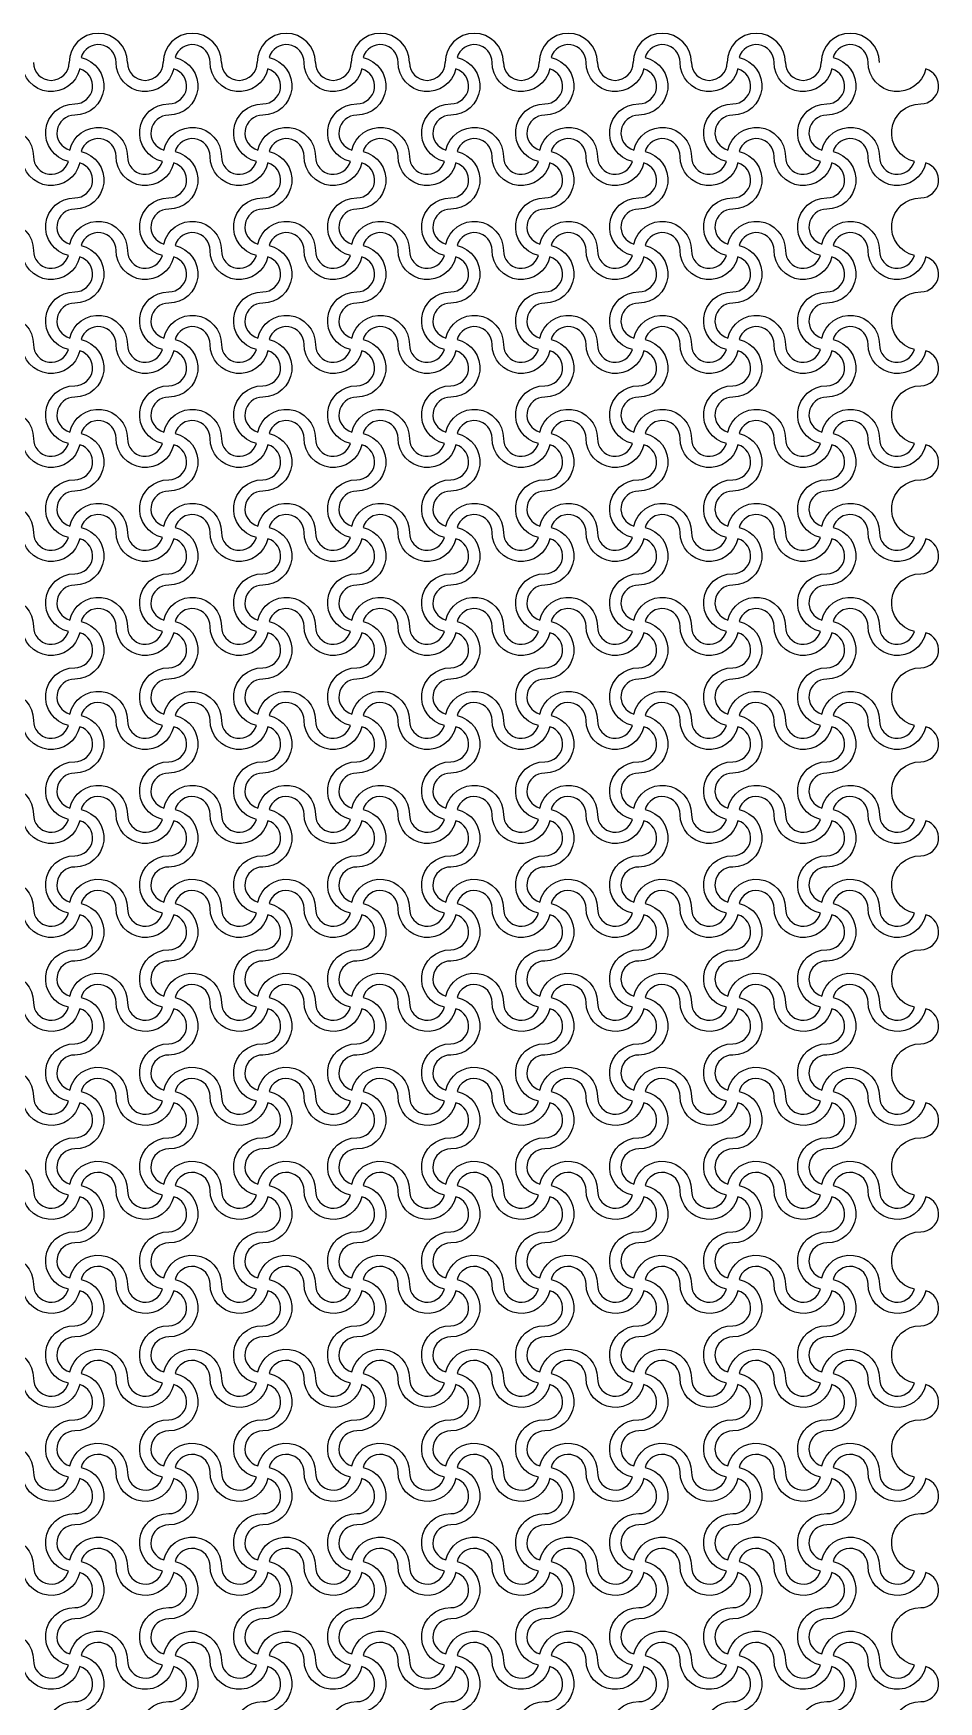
# Model space of a CAD drawing. Header units: millimetres. Extents: x 24 to 345, y 12 to 201.
# Drawn here: x 28.21 to 32.06, y 18.61 to 25.71 of the extents above; entities that cross this region are included whole.
import ezdxf

# ---------------------------------------------------------------- set-up
doc = ezdxf.new("R2010")
doc.units = ezdxf.units.MM
doc.header["$MEASUREMENT"] = 0
doc.layers.add('5th metal (rf+ground)', color=240, linetype='Continuous')

msp = doc.modelspace()

# ---------------------------------------------------------------- linework, layer by layer
at = {"layer": '5th metal (rf+ground)'}
for points in [[(28.40446, 25.5636, -0.8959788), (28.15943, 25.59057, 0.8687853), (28.01039, 25.6116, -0.8959788), (27.98343, 25.36657, 0.8687853), (27.96239, 25.21754, -0.8959788), (28.20743, 25.19057, 0.8687853), (28.35646, 25.16954, -0.8959788), (28.38343, 25.41457, 0.8687853)], [(28.80446, 25.5636, -0.8959788), (28.55943, 25.59057, 0.8687853), (28.41039, 25.6116, -0.8959788), (28.38343, 25.36657, 0.8687853), (28.36239, 25.21754, -0.8959788), (28.60743, 25.19057, 0.8687853), (28.75646, 25.16954, -0.8959788), (28.78343, 25.41457, 0.8687853)], [(29.20446, 25.5636, -0.8959788), (28.95943, 25.59057, 0.8687853), (28.81039, 25.6116, -0.8959788), (28.78343, 25.36657, 0.8687853), (28.76239, 25.21754, -0.8959788), (29.00743, 25.19057, 0.8687853), (29.15646, 25.16954, -0.8959788), (29.18343, 25.41457, 0.8687853)], [(29.60446, 25.5636, -0.8959788), (29.35943, 25.59057, 0.8687853), (29.21039, 25.6116, -0.8959788), (29.18343, 25.36657, 0.8687853), (29.16239, 25.21754, -0.8959788), (29.40743, 25.19057, 0.8687853), (29.55646, 25.16954, -0.8959788), (29.58343, 25.41457, 0.8687853)], [(30.00446, 25.5636, -0.8959788), (29.75943, 25.59057, 0.8687853), (29.61039, 25.6116, -0.8959788), (29.58343, 25.36657, 0.8687853), (29.56239, 25.21754, -0.8959788), (29.80743, 25.19057, 0.8687853), (29.95646, 25.16954, -0.8959788), (29.98343, 25.41457, 0.8687853)], [(30.40446, 25.5636, -0.8959788), (30.15943, 25.59057, 0.8687853), (30.01039, 25.6116, -0.8959788), (29.98343, 25.36657, 0.8687853), (29.96239, 25.21754, -0.8959788), (30.20743, 25.19057, 0.8687853), (30.35646, 25.16954, -0.8959788), (30.38343, 25.41457, 0.8687853)], [(30.80446, 25.5636, -0.8959788), (30.55943, 25.59057, 0.8687853), (30.41039, 25.6116, -0.8959788), (30.38343, 25.36657, 0.8687853), (30.36239, 25.21754, -0.8959788), (30.60743, 25.19057, 0.8687853), (30.75646, 25.16954, -0.8959788), (30.78343, 25.41457, 0.8687853)], [(31.20446, 25.5636, -0.8959788), (30.95943, 25.59057, 0.8687853), (30.81039, 25.6116, -0.8959788), (30.78343, 25.36657, 0.8687853), (30.76239, 25.21754, -0.8959788), (31.00743, 25.19057, 0.8687853), (31.15646, 25.16954, -0.8959788), (31.18343, 25.41457, 0.8687853)], [(31.60446, 25.5636, -0.8959788), (31.35943, 25.59057, 0.8687853), (31.21039, 25.6116, -0.8959788), (31.18343, 25.36657, 0.8687853), (31.16239, 25.21754, -0.8959788), (31.40743, 25.19057, 0.8687853), (31.55646, 25.16954, -0.8959788), (31.58343, 25.41457, 0.8687853)], [(32.00446, 25.5636, -0.8959788), (31.75943, 25.59057, 0.8687853), (31.61039, 25.6116, -0.8959788), (31.58343, 25.36657, 0.8687853), (31.56239, 25.21754, -0.8959788), (31.80743, 25.19057, 0.8687853), (31.95646, 25.16954, -0.8959788), (31.98343, 25.41457, 0.8687853)], [(28.40446, 25.1636, -0.8959788), (28.15943, 25.19057, 0.8687853), (28.01039, 25.2116, -0.8959788), (27.98343, 24.96657, 0.8687853), (27.96239, 24.81754, -0.8959788), (28.20743, 24.79057, 0.8687853), (28.35646, 24.76954, -0.8959788), (28.38343, 25.01457, 0.8687853)], [(28.80446, 25.1636, -0.8959788), (28.55943, 25.19057, 0.8687853), (28.41039, 25.2116, -0.8959788), (28.38343, 24.96657, 0.8687853), (28.36239, 24.81754, -0.8959788), (28.60743, 24.79057, 0.8687853), (28.75646, 24.76954, -0.8959788), (28.78343, 25.01457, 0.8687853)], [(29.20446, 25.1636, -0.8959788), (28.95943, 25.19057, 0.8687853), (28.81039, 25.2116, -0.8959788), (28.78343, 24.96657, 0.8687853), (28.76239, 24.81754, -0.8959788), (29.00743, 24.79057, 0.8687853), (29.15646, 24.76954, -0.8959788), (29.18343, 25.01457, 0.8687853)], [(29.60446, 25.1636, -0.8959788), (29.35943, 25.19057, 0.8687853), (29.21039, 25.2116, -0.8959788), (29.18343, 24.96657, 0.8687853), (29.16239, 24.81754, -0.8959788), (29.40743, 24.79057, 0.8687853), (29.55646, 24.76954, -0.8959788), (29.58343, 25.01457, 0.8687853)], [(30.00446, 25.1636, -0.8959788), (29.75943, 25.19057, 0.8687853), (29.61039, 25.2116, -0.8959788), (29.58343, 24.96657, 0.8687853), (29.56239, 24.81754, -0.8959788), (29.80743, 24.79057, 0.8687853), (29.95646, 24.76954, -0.8959788), (29.98343, 25.01457, 0.8687853)], [(30.40446, 25.1636, -0.8959788), (30.15943, 25.19057, 0.8687853), (30.01039, 25.2116, -0.8959788), (29.98343, 24.96657, 0.8687853), (29.96239, 24.81754, -0.8959788), (30.20743, 24.79057, 0.8687853), (30.35646, 24.76954, -0.8959788), (30.38343, 25.01457, 0.8687853)], [(30.80446, 25.1636, -0.8959788), (30.55943, 25.19057, 0.8687853), (30.41039, 25.2116, -0.8959788), (30.38343, 24.96657, 0.8687853), (30.36239, 24.81754, -0.8959788), (30.60743, 24.79057, 0.8687853), (30.75646, 24.76954, -0.8959788), (30.78343, 25.01457, 0.8687853)], [(31.20446, 25.1636, -0.8959788), (30.95943, 25.19057, 0.8687853), (30.81039, 25.2116, -0.8959788), (30.78343, 24.96657, 0.8687853), (30.76239, 24.81754, -0.8959788), (31.00743, 24.79057, 0.8687853), (31.15646, 24.76954, -0.8959788), (31.18343, 25.01457, 0.8687853)], [(31.60446, 25.1636, -0.8959788), (31.35943, 25.19057, 0.8687853), (31.21039, 25.2116, -0.8959788), (31.18343, 24.96657, 0.8687853), (31.16239, 24.81754, -0.8959788), (31.40743, 24.79057, 0.8687853), (31.55646, 24.76954, -0.8959788), (31.58343, 25.01457, 0.8687853)], [(32.00446, 25.1636, -0.8959788), (31.75943, 25.19057, 0.8687853), (31.61039, 25.2116, -0.8959788), (31.58343, 24.96657, 0.8687853), (31.56239, 24.81754, -0.8959788), (31.80743, 24.79057, 0.8687853), (31.95646, 24.76954, -0.8959788), (31.98343, 25.01457, 0.8687853)], [(28.40446, 24.7636, -0.8959788), (28.15943, 24.79057, 0.8687853), (28.01039, 24.8116, -0.8959788), (27.98343, 24.56657, 0.8687853), (27.96239, 24.41754, -0.8959788), (28.20743, 24.39057, 0.8687853), (28.35646, 24.36954, -0.8959788), (28.38343, 24.61457, 0.8687853)], [(28.80446, 24.7636, -0.8959788), (28.55943, 24.79057, 0.8687853), (28.41039, 24.8116, -0.8959788), (28.38343, 24.56657, 0.8687853), (28.36239, 24.41754, -0.8959788), (28.60743, 24.39057, 0.8687853), (28.75646, 24.36954, -0.8959788), (28.78343, 24.61457, 0.8687853)], [(29.20446, 24.7636, -0.8959788), (28.95943, 24.79057, 0.8687853), (28.81039, 24.8116, -0.8959788), (28.78343, 24.56657, 0.8687853), (28.76239, 24.41754, -0.8959788), (29.00743, 24.39057, 0.8687853), (29.15646, 24.36954, -0.8959788), (29.18343, 24.61457, 0.8687853)], [(29.60446, 24.7636, -0.8959788), (29.35943, 24.79057, 0.8687853), (29.21039, 24.8116, -0.8959788), (29.18343, 24.56657, 0.8687853), (29.16239, 24.41754, -0.8959788), (29.40743, 24.39057, 0.8687853), (29.55646, 24.36954, -0.8959788), (29.58343, 24.61457, 0.8687853)], [(30.00446, 24.7636, -0.8959788), (29.75943, 24.79057, 0.8687853), (29.61039, 24.8116, -0.8959788), (29.58343, 24.56657, 0.8687853), (29.56239, 24.41754, -0.8959788), (29.80743, 24.39057, 0.8687853), (29.95646, 24.36954, -0.8959788), (29.98343, 24.61457, 0.8687853)], [(30.40446, 24.7636, -0.8959788), (30.15943, 24.79057, 0.8687853), (30.01039, 24.8116, -0.8959788), (29.98343, 24.56657, 0.8687853), (29.96239, 24.41754, -0.8959788), (30.20743, 24.39057, 0.8687853), (30.35646, 24.36954, -0.8959788), (30.38343, 24.61457, 0.8687853)], [(30.80446, 24.7636, -0.8959788), (30.55943, 24.79057, 0.8687853), (30.41039, 24.8116, -0.8959788), (30.38343, 24.56657, 0.8687853), (30.36239, 24.41754, -0.8959788), (30.60743, 24.39057, 0.8687853), (30.75646, 24.36954, -0.8959788), (30.78343, 24.61457, 0.8687853)], [(31.20446, 24.7636, -0.8959788), (30.95943, 24.79057, 0.8687853), (30.81039, 24.8116, -0.8959788), (30.78343, 24.56657, 0.8687853), (30.76239, 24.41754, -0.8959788), (31.00743, 24.39057, 0.8687853), (31.15646, 24.36954, -0.8959788), (31.18343, 24.61457, 0.8687853)], [(31.60446, 24.7636, -0.8959788), (31.35943, 24.79057, 0.8687853), (31.21039, 24.8116, -0.8959788), (31.18343, 24.56657, 0.8687853), (31.16239, 24.41754, -0.8959788), (31.40743, 24.39057, 0.8687853), (31.55646, 24.36954, -0.8959788), (31.58343, 24.61457, 0.8687853)], [(32.00446, 24.7636, -0.8959788), (31.75943, 24.79057, 0.8687853), (31.61039, 24.8116, -0.8959788), (31.58343, 24.56657, 0.8687853), (31.56239, 24.41754, -0.8959788), (31.80743, 24.39057, 0.8687853), (31.95646, 24.36954, -0.8959788), (31.98343, 24.61457, 0.8687853)], [(28.40446, 24.3636, -0.8959788), (28.15943, 24.39057, 0.8687853), (28.01039, 24.4116, -0.8959788), (27.98343, 24.16657, 0.8687853), (27.96239, 24.01754, -0.8959788), (28.20743, 23.99057, 0.8687853), (28.35646, 23.96954, -0.8959788), (28.38343, 24.21457, 0.8687853)], [(28.80446, 24.3636, -0.8959788), (28.55943, 24.39057, 0.8687853), (28.41039, 24.4116, -0.8959788), (28.38343, 24.16657, 0.8687853), (28.36239, 24.01754, -0.8959788), (28.60743, 23.99057, 0.8687853), (28.75646, 23.96954, -0.8959788), (28.78343, 24.21457, 0.8687853)], [(29.20446, 24.3636, -0.8959788), (28.95943, 24.39057, 0.8687853), (28.81039, 24.4116, -0.8959788), (28.78343, 24.16657, 0.8687853), (28.76239, 24.01754, -0.8959788), (29.00743, 23.99057, 0.8687853), (29.15646, 23.96954, -0.8959788), (29.18343, 24.21457, 0.8687853)], [(29.60446, 24.3636, -0.8959788), (29.35943, 24.39057, 0.8687853), (29.21039, 24.4116, -0.8959788), (29.18343, 24.16657, 0.8687853), (29.16239, 24.01754, -0.8959788), (29.40743, 23.99057, 0.8687853), (29.55646, 23.96954, -0.8959788), (29.58343, 24.21457, 0.8687853)], [(30.00446, 24.3636, -0.8959788), (29.75943, 24.39057, 0.8687853), (29.61039, 24.4116, -0.8959788), (29.58343, 24.16657, 0.8687853), (29.56239, 24.01754, -0.8959788), (29.80743, 23.99057, 0.8687853), (29.95646, 23.96954, -0.8959788), (29.98343, 24.21457, 0.8687853)], [(30.40446, 24.3636, -0.8959788), (30.15943, 24.39057, 0.8687853), (30.01039, 24.4116, -0.8959788), (29.98343, 24.16657, 0.8687853), (29.96239, 24.01754, -0.8959788), (30.20743, 23.99057, 0.8687853), (30.35646, 23.96954, -0.8959788), (30.38343, 24.21457, 0.8687853)], [(30.80446, 24.3636, -0.8959788), (30.55943, 24.39057, 0.8687853), (30.41039, 24.4116, -0.8959788), (30.38343, 24.16657, 0.8687853), (30.36239, 24.01754, -0.8959788), (30.60743, 23.99057, 0.8687853), (30.75646, 23.96954, -0.8959788), (30.78343, 24.21457, 0.8687853)], [(31.20446, 24.3636, -0.8959788), (30.95943, 24.39057, 0.8687853), (30.81039, 24.4116, -0.8959788), (30.78343, 24.16657, 0.8687853), (30.76239, 24.01754, -0.8959788), (31.00743, 23.99057, 0.8687853), (31.15646, 23.96954, -0.8959788), (31.18343, 24.21457, 0.8687853)], [(31.60446, 24.3636, -0.8959788), (31.35943, 24.39057, 0.8687853), (31.21039, 24.4116, -0.8959788), (31.18343, 24.16657, 0.8687853), (31.16239, 24.01754, -0.8959788), (31.40743, 23.99057, 0.8687853), (31.55646, 23.96954, -0.8959788), (31.58343, 24.21457, 0.8687853)], [(32.00446, 24.3636, -0.8959788), (31.75943, 24.39057, 0.8687853), (31.61039, 24.4116, -0.8959788), (31.58343, 24.16657, 0.8687853), (31.56239, 24.01754, -0.8959788), (31.80743, 23.99057, 0.8687853), (31.95646, 23.96954, -0.8959788), (31.98343, 24.21457, 0.8687853)], [(28.40446, 23.9636, -0.8959788), (28.15943, 23.99057, 0.8687853), (28.01039, 24.0116, -0.8959788), (27.98343, 23.76657, 0.8687853), (27.96239, 23.61754, -0.8959788), (28.20743, 23.59057, 0.8687853), (28.35646, 23.56954, -0.8959788), (28.38343, 23.81457, 0.8687853)], [(28.80446, 23.9636, -0.8959788), (28.55943, 23.99057, 0.8687853), (28.41039, 24.0116, -0.8959788), (28.38343, 23.76657, 0.8687853), (28.36239, 23.61754, -0.8959788), (28.60743, 23.59057, 0.8687853), (28.75646, 23.56954, -0.8959788), (28.78343, 23.81457, 0.8687853)], [(29.20446, 23.9636, -0.8959788), (28.95943, 23.99057, 0.8687853), (28.81039, 24.0116, -0.8959788), (28.78343, 23.76657, 0.8687853), (28.76239, 23.61754, -0.8959788), (29.00743, 23.59057, 0.8687853), (29.15646, 23.56954, -0.8959788), (29.18343, 23.81457, 0.8687853)], [(29.60446, 23.9636, -0.8959788), (29.35943, 23.99057, 0.8687853), (29.21039, 24.0116, -0.8959788), (29.18343, 23.76657, 0.8687853), (29.16239, 23.61754, -0.8959788), (29.40743, 23.59057, 0.8687853), (29.55646, 23.56954, -0.8959788), (29.58343, 23.81457, 0.8687853)], [(30.00446, 23.9636, -0.8959788), (29.75943, 23.99057, 0.8687853), (29.61039, 24.0116, -0.8959788), (29.58343, 23.76657, 0.8687853), (29.56239, 23.61754, -0.8959788), (29.80743, 23.59057, 0.8687853), (29.95646, 23.56954, -0.8959788), (29.98343, 23.81457, 0.8687853)], [(30.40446, 23.9636, -0.8959788), (30.15943, 23.99057, 0.8687853), (30.01039, 24.0116, -0.8959788), (29.98343, 23.76657, 0.8687853), (29.96239, 23.61754, -0.8959788), (30.20743, 23.59057, 0.8687853), (30.35646, 23.56954, -0.8959788), (30.38343, 23.81457, 0.8687853)], [(30.80446, 23.9636, -0.8959788), (30.55943, 23.99057, 0.8687853), (30.41039, 24.0116, -0.8959788), (30.38343, 23.76657, 0.8687853), (30.36239, 23.61754, -0.8959788), (30.60743, 23.59057, 0.8687853), (30.75646, 23.56954, -0.8959788), (30.78343, 23.81457, 0.8687853)], [(31.20446, 23.9636, -0.8959788), (30.95943, 23.99057, 0.8687853), (30.81039, 24.0116, -0.8959788), (30.78343, 23.76657, 0.8687853), (30.76239, 23.61754, -0.8959788), (31.00743, 23.59057, 0.8687853), (31.15646, 23.56954, -0.8959788), (31.18343, 23.81457, 0.8687853)], [(31.60446, 23.9636, -0.8959788), (31.35943, 23.99057, 0.8687853), (31.21039, 24.0116, -0.8959788), (31.18343, 23.76657, 0.8687853), (31.16239, 23.61754, -0.8959788), (31.40743, 23.59057, 0.8687853), (31.55646, 23.56954, -0.8959788), (31.58343, 23.81457, 0.8687853)], [(32.00446, 23.9636, -0.8959788), (31.75943, 23.99057, 0.8687853), (31.61039, 24.0116, -0.8959788), (31.58343, 23.76657, 0.8687853), (31.56239, 23.61754, -0.8959788), (31.80743, 23.59057, 0.8687853), (31.95646, 23.56954, -0.8959788), (31.98343, 23.81457, 0.8687853)], [(28.40446, 23.5636, -0.8959788), (28.15943, 23.59057, 0.8687853), (28.01039, 23.6116, -0.8959788), (27.98343, 23.36657, 0.8687853), (27.96239, 23.21754, -0.8959788), (28.20743, 23.19057, 0.8687853), (28.35646, 23.16954, -0.8959788), (28.38343, 23.41457, 0.8687853)], [(28.80446, 23.5636, -0.8959788), (28.55943, 23.59057, 0.8687853), (28.41039, 23.6116, -0.8959788), (28.38343, 23.36657, 0.8687853), (28.36239, 23.21754, -0.8959788), (28.60743, 23.19057, 0.8687853), (28.75646, 23.16954, -0.8959788), (28.78343, 23.41457, 0.8687853)], [(29.20446, 23.5636, -0.8959788), (28.95943, 23.59057, 0.8687853), (28.81039, 23.6116, -0.8959788), (28.78343, 23.36657, 0.8687853), (28.76239, 23.21754, -0.8959788), (29.00743, 23.19057, 0.8687853), (29.15646, 23.16954, -0.8959788), (29.18343, 23.41457, 0.8687853)], [(29.60446, 23.5636, -0.8959788), (29.35943, 23.59057, 0.8687853), (29.21039, 23.6116, -0.8959788), (29.18343, 23.36657, 0.8687853), (29.16239, 23.21754, -0.8959788), (29.40743, 23.19057, 0.8687853), (29.55646, 23.16954, -0.8959788), (29.58343, 23.41457, 0.8687853)], [(30.00446, 23.5636, -0.8959788), (29.75943, 23.59057, 0.8687853), (29.61039, 23.6116, -0.8959788), (29.58343, 23.36657, 0.8687853), (29.56239, 23.21754, -0.8959788), (29.80743, 23.19057, 0.8687853), (29.95646, 23.16954, -0.8959788), (29.98343, 23.41457, 0.8687853)], [(30.40446, 23.5636, -0.8959788), (30.15943, 23.59057, 0.8687853), (30.01039, 23.6116, -0.8959788), (29.98343, 23.36657, 0.8687853), (29.96239, 23.21754, -0.8959788), (30.20743, 23.19057, 0.8687853), (30.35646, 23.16954, -0.8959788), (30.38343, 23.41457, 0.8687853)], [(30.80446, 23.5636, -0.8959788), (30.55943, 23.59057, 0.8687853), (30.41039, 23.6116, -0.8959788), (30.38343, 23.36657, 0.8687853), (30.36239, 23.21754, -0.8959788), (30.60743, 23.19057, 0.8687853), (30.75646, 23.16954, -0.8959788), (30.78343, 23.41457, 0.8687853)], [(31.20446, 23.5636, -0.8959788), (30.95943, 23.59057, 0.8687853), (30.81039, 23.6116, -0.8959788), (30.78343, 23.36657, 0.8687853), (30.76239, 23.21754, -0.8959788), (31.00743, 23.19057, 0.8687853), (31.15646, 23.16954, -0.8959788), (31.18343, 23.41457, 0.8687853)], [(31.60446, 23.5636, -0.8959788), (31.35943, 23.59057, 0.8687853), (31.21039, 23.6116, -0.8959788), (31.18343, 23.36657, 0.8687853), (31.16239, 23.21754, -0.8959788), (31.40743, 23.19057, 0.8687853), (31.55646, 23.16954, -0.8959788), (31.58343, 23.41457, 0.8687853)], [(32.00446, 23.5636, -0.8959788), (31.75943, 23.59057, 0.8687853), (31.61039, 23.6116, -0.8959788), (31.58343, 23.36657, 0.8687853), (31.56239, 23.21754, -0.8959788), (31.80743, 23.19057, 0.8687853), (31.95646, 23.16954, -0.8959788), (31.98343, 23.41457, 0.8687853)], [(28.40446, 23.1636, -0.8959788), (28.15943, 23.19057, 0.8687853), (28.01039, 23.2116, -0.8959788), (27.98343, 22.96657, 0.8687853), (27.96239, 22.81754, -0.8959788), (28.20743, 22.79057, 0.8687853), (28.35646, 22.76954, -0.8959788), (28.38343, 23.01457, 0.8687853)], [(28.80446, 23.1636, -0.8959788), (28.55943, 23.19057, 0.8687853), (28.41039, 23.2116, -0.8959788), (28.38343, 22.96657, 0.8687853), (28.36239, 22.81754, -0.8959788), (28.60743, 22.79057, 0.8687853), (28.75646, 22.76954, -0.8959788), (28.78343, 23.01457, 0.8687853)], [(29.20446, 23.1636, -0.8959788), (28.95943, 23.19057, 0.8687853), (28.81039, 23.2116, -0.8959788), (28.78343, 22.96657, 0.8687853), (28.76239, 22.81754, -0.8959788), (29.00743, 22.79057, 0.8687853), (29.15646, 22.76954, -0.8959788), (29.18343, 23.01457, 0.8687853)], [(29.60446, 23.1636, -0.8959788), (29.35943, 23.19057, 0.8687853), (29.21039, 23.2116, -0.8959788), (29.18343, 22.96657, 0.8687853), (29.16239, 22.81754, -0.8959788), (29.40743, 22.79057, 0.8687853), (29.55646, 22.76954, -0.8959788), (29.58343, 23.01457, 0.8687853)], [(30.00446, 23.1636, -0.8959788), (29.75943, 23.19057, 0.8687853), (29.61039, 23.2116, -0.8959788), (29.58343, 22.96657, 0.8687853), (29.56239, 22.81754, -0.8959788), (29.80743, 22.79057, 0.8687853), (29.95646, 22.76954, -0.8959788), (29.98343, 23.01457, 0.8687853)], [(30.40446, 23.1636, -0.8959788), (30.15943, 23.19057, 0.8687853), (30.01039, 23.2116, -0.8959788), (29.98343, 22.96657, 0.8687853), (29.96239, 22.81754, -0.8959788), (30.20743, 22.79057, 0.8687853), (30.35646, 22.76954, -0.8959788), (30.38343, 23.01457, 0.8687853)], [(30.80446, 23.1636, -0.8959788), (30.55943, 23.19057, 0.8687853), (30.41039, 23.2116, -0.8959788), (30.38343, 22.96657, 0.8687853), (30.36239, 22.81754, -0.8959788), (30.60743, 22.79057, 0.8687853), (30.75646, 22.76954, -0.8959788), (30.78343, 23.01457, 0.8687853)], [(31.20446, 23.1636, -0.8959788), (30.95943, 23.19057, 0.8687853), (30.81039, 23.2116, -0.8959788), (30.78343, 22.96657, 0.8687853), (30.76239, 22.81754, -0.8959788), (31.00743, 22.79057, 0.8687853), (31.15646, 22.76954, -0.8959788), (31.18343, 23.01457, 0.8687853)], [(31.60446, 23.1636, -0.8959788), (31.35943, 23.19057, 0.8687853), (31.21039, 23.2116, -0.8959788), (31.18343, 22.96657, 0.8687853), (31.16239, 22.81754, -0.8959788), (31.40743, 22.79057, 0.8687853), (31.55646, 22.76954, -0.8959788), (31.58343, 23.01457, 0.8687853)], [(32.00446, 23.1636, -0.8959788), (31.75943, 23.19057, 0.8687853), (31.61039, 23.2116, -0.8959788), (31.58343, 22.96657, 0.8687853), (31.56239, 22.81754, -0.8959788), (31.80743, 22.79057, 0.8687853), (31.95646, 22.76954, -0.8959788), (31.98343, 23.01457, 0.8687853)], [(28.40446, 22.7636, -0.8959788), (28.15943, 22.79057, 0.8687853), (28.01039, 22.8116, -0.8959788), (27.98343, 22.56657, 0.8687853), (27.96239, 22.41754, -0.8959788), (28.20743, 22.39057, 0.8687853), (28.35646, 22.36954, -0.8959788), (28.38343, 22.61457, 0.8687853)], [(28.80446, 22.7636, -0.8959788), (28.55943, 22.79057, 0.8687853), (28.41039, 22.8116, -0.8959788), (28.38343, 22.56657, 0.8687853), (28.36239, 22.41754, -0.8959788), (28.60743, 22.39057, 0.8687853), (28.75646, 22.36954, -0.8959788), (28.78343, 22.61457, 0.8687853)], [(29.20446, 22.7636, -0.8959788), (28.95943, 22.79057, 0.8687853), (28.81039, 22.8116, -0.8959788), (28.78343, 22.56657, 0.8687853), (28.76239, 22.41754, -0.8959788), (29.00743, 22.39057, 0.8687853), (29.15646, 22.36954, -0.8959788), (29.18343, 22.61457, 0.8687853)], [(29.60446, 22.7636, -0.8959788), (29.35943, 22.79057, 0.8687853), (29.21039, 22.8116, -0.8959788), (29.18343, 22.56657, 0.8687853), (29.16239, 22.41754, -0.8959788), (29.40743, 22.39057, 0.8687853), (29.55646, 22.36954, -0.8959788), (29.58343, 22.61457, 0.8687853)], [(30.00446, 22.7636, -0.8959788), (29.75943, 22.79057, 0.8687853), (29.61039, 22.8116, -0.8959788), (29.58343, 22.56657, 0.8687853), (29.56239, 22.41754, -0.8959788), (29.80743, 22.39057, 0.8687853), (29.95646, 22.36954, -0.8959788), (29.98343, 22.61457, 0.8687853)], [(30.40446, 22.7636, -0.8959788), (30.15943, 22.79057, 0.8687853), (30.01039, 22.8116, -0.8959788), (29.98343, 22.56657, 0.8687853), (29.96239, 22.41754, -0.8959788), (30.20743, 22.39057, 0.8687853), (30.35646, 22.36954, -0.8959788), (30.38343, 22.61457, 0.8687853)], [(30.80446, 22.7636, -0.8959788), (30.55943, 22.79057, 0.8687853), (30.41039, 22.8116, -0.8959788), (30.38343, 22.56657, 0.8687853), (30.36239, 22.41754, -0.8959788), (30.60743, 22.39057, 0.8687853), (30.75646, 22.36954, -0.8959788), (30.78343, 22.61457, 0.8687853)], [(31.20446, 22.7636, -0.8959788), (30.95943, 22.79057, 0.8687853), (30.81039, 22.8116, -0.8959788), (30.78343, 22.56657, 0.8687853), (30.76239, 22.41754, -0.8959788), (31.00743, 22.39057, 0.8687853), (31.15646, 22.36954, -0.8959788), (31.18343, 22.61457, 0.8687853)], [(31.60446, 22.7636, -0.8959788), (31.35943, 22.79057, 0.8687853), (31.21039, 22.8116, -0.8959788), (31.18343, 22.56657, 0.8687853), (31.16239, 22.41754, -0.8959788), (31.40743, 22.39057, 0.8687853), (31.55646, 22.36954, -0.8959788), (31.58343, 22.61457, 0.8687853)], [(32.00446, 22.7636, -0.8959788), (31.75943, 22.79057, 0.8687853), (31.61039, 22.8116, -0.8959788), (31.58343, 22.56657, 0.8687853), (31.56239, 22.41754, -0.8959788), (31.80743, 22.39057, 0.8687853), (31.95646, 22.36954, -0.8959788), (31.98343, 22.61457, 0.8687853)], [(28.40446, 22.3636, -0.8959788), (28.15943, 22.39057, 0.8687853), (28.01039, 22.4116, -0.8959788), (27.98343, 22.16657, 0.8687853), (27.96239, 22.01754, -0.8959788), (28.20743, 21.99057, 0.8687853), (28.35646, 21.96954, -0.8959788), (28.38343, 22.21457, 0.8687853)], [(28.80446, 22.3636, -0.8959788), (28.55943, 22.39057, 0.8687853), (28.41039, 22.4116, -0.8959788), (28.38343, 22.16657, 0.8687853), (28.36239, 22.01754, -0.8959788), (28.60743, 21.99057, 0.8687853), (28.75646, 21.96954, -0.8959788), (28.78343, 22.21457, 0.8687853)], [(29.20446, 22.3636, -0.8959788), (28.95943, 22.39057, 0.8687853), (28.81039, 22.4116, -0.8959788), (28.78343, 22.16657, 0.8687853), (28.76239, 22.01754, -0.8959788), (29.00743, 21.99057, 0.8687853), (29.15646, 21.96954, -0.8959788), (29.18343, 22.21457, 0.8687853)], [(29.60446, 22.3636, -0.8959788), (29.35943, 22.39057, 0.8687853), (29.21039, 22.4116, -0.8959788), (29.18343, 22.16657, 0.8687853), (29.16239, 22.01754, -0.8959788), (29.40743, 21.99057, 0.8687853), (29.55646, 21.96954, -0.8959788), (29.58343, 22.21457, 0.8687853)], [(30.00446, 22.3636, -0.8959788), (29.75943, 22.39057, 0.8687853), (29.61039, 22.4116, -0.8959788), (29.58343, 22.16657, 0.8687853), (29.56239, 22.01754, -0.8959788), (29.80743, 21.99057, 0.8687853), (29.95646, 21.96954, -0.8959788), (29.98343, 22.21457, 0.8687853)], [(30.40446, 22.3636, -0.8959788), (30.15943, 22.39057, 0.8687853), (30.01039, 22.4116, -0.8959788), (29.98343, 22.16657, 0.8687853), (29.96239, 22.01754, -0.8959788), (30.20743, 21.99057, 0.8687853), (30.35646, 21.96954, -0.8959788), (30.38343, 22.21457, 0.8687853)], [(30.80446, 22.3636, -0.8959788), (30.55943, 22.39057, 0.8687853), (30.41039, 22.4116, -0.8959788), (30.38343, 22.16657, 0.8687853), (30.36239, 22.01754, -0.8959788), (30.60743, 21.99057, 0.8687853), (30.75646, 21.96954, -0.8959788), (30.78343, 22.21457, 0.8687853)], [(31.20446, 22.3636, -0.8959788), (30.95943, 22.39057, 0.8687853), (30.81039, 22.4116, -0.8959788), (30.78343, 22.16657, 0.8687853), (30.76239, 22.01754, -0.8959788), (31.00743, 21.99057, 0.8687853), (31.15646, 21.96954, -0.8959788), (31.18343, 22.21457, 0.8687853)], [(31.60446, 22.3636, -0.8959788), (31.35943, 22.39057, 0.8687853), (31.21039, 22.4116, -0.8959788), (31.18343, 22.16657, 0.8687853), (31.16239, 22.01754, -0.8959788), (31.40743, 21.99057, 0.8687853), (31.55646, 21.96954, -0.8959788), (31.58343, 22.21457, 0.8687853)], [(32.00446, 22.3636, -0.8959788), (31.75943, 22.39057, 0.8687853), (31.61039, 22.4116, -0.8959788), (31.58343, 22.16657, 0.8687853), (31.56239, 22.01754, -0.8959788), (31.80743, 21.99057, 0.8687853), (31.95646, 21.96954, -0.8959788), (31.98343, 22.21457, 0.8687853)], [(28.40446, 21.9636, -0.8959788), (28.15943, 21.99057, 0.8687853), (28.01039, 22.0116, -0.8959788), (27.98343, 21.76657, 0.8687853), (27.96239, 21.61754, -0.8959788), (28.20743, 21.59057, 0.8687853), (28.35646, 21.56954, -0.8959788), (28.38343, 21.81457, 0.8687853)], [(28.80446, 21.9636, -0.8959788), (28.55943, 21.99057, 0.8687853), (28.41039, 22.0116, -0.8959788), (28.38343, 21.76657, 0.8687853), (28.36239, 21.61754, -0.8959788), (28.60743, 21.59057, 0.8687853), (28.75646, 21.56954, -0.8959788), (28.78343, 21.81457, 0.8687853)], [(29.20446, 21.9636, -0.8959788), (28.95943, 21.99057, 0.8687853), (28.81039, 22.0116, -0.8959788), (28.78343, 21.76657, 0.8687853), (28.76239, 21.61754, -0.8959788), (29.00743, 21.59057, 0.8687853), (29.15646, 21.56954, -0.8959788), (29.18343, 21.81457, 0.8687853)], [(29.60446, 21.9636, -0.8959788), (29.35943, 21.99057, 0.8687853), (29.21039, 22.0116, -0.8959788), (29.18343, 21.76657, 0.8687853), (29.16239, 21.61754, -0.8959788), (29.40743, 21.59057, 0.8687853), (29.55646, 21.56954, -0.8959788), (29.58343, 21.81457, 0.8687853)], [(30.00446, 21.9636, -0.8959788), (29.75943, 21.99057, 0.8687853), (29.61039, 22.0116, -0.8959788), (29.58343, 21.76657, 0.8687853), (29.56239, 21.61754, -0.8959788), (29.80743, 21.59057, 0.8687853), (29.95646, 21.56954, -0.8959788), (29.98343, 21.81457, 0.8687853)], [(30.40446, 21.9636, -0.8959788), (30.15943, 21.99057, 0.8687853), (30.01039, 22.0116, -0.8959788), (29.98343, 21.76657, 0.8687853), (29.96239, 21.61754, -0.8959788), (30.20743, 21.59057, 0.8687853), (30.35646, 21.56954, -0.8959788), (30.38343, 21.81457, 0.8687853)], [(30.80446, 21.9636, -0.8959788), (30.55943, 21.99057, 0.8687853), (30.41039, 22.0116, -0.8959788), (30.38343, 21.76657, 0.8687853), (30.36239, 21.61754, -0.8959788), (30.60743, 21.59057, 0.8687853), (30.75646, 21.56954, -0.8959788), (30.78343, 21.81457, 0.8687853)], [(31.20446, 21.9636, -0.8959788), (30.95943, 21.99057, 0.8687853), (30.81039, 22.0116, -0.8959788), (30.78343, 21.76657, 0.8687853), (30.76239, 21.61754, -0.8959788), (31.00743, 21.59057, 0.8687853), (31.15646, 21.56954, -0.8959788), (31.18343, 21.81457, 0.8687853)], [(31.60446, 21.9636, -0.8959788), (31.35943, 21.99057, 0.8687853), (31.21039, 22.0116, -0.8959788), (31.18343, 21.76657, 0.8687853), (31.16239, 21.61754, -0.8959788), (31.40743, 21.59057, 0.8687853), (31.55646, 21.56954, -0.8959788), (31.58343, 21.81457, 0.8687853)], [(32.00446, 21.9636, -0.8959788), (31.75943, 21.99057, 0.8687853), (31.61039, 22.0116, -0.8959788), (31.58343, 21.76657, 0.8687853), (31.56239, 21.61754, -0.8959788), (31.80743, 21.59057, 0.8687853), (31.95646, 21.56954, -0.8959788), (31.98343, 21.81457, 0.8687853)], [(28.40446, 21.5636, -0.8959788), (28.15943, 21.59057, 0.8687853), (28.01039, 21.6116, -0.8959788), (27.98343, 21.36657, 0.8687853), (27.96239, 21.21754, -0.8959788), (28.20743, 21.19057, 0.8687853), (28.35646, 21.16954, -0.8959788), (28.38343, 21.41457, 0.8687853)], [(28.80446, 21.5636, -0.8959788), (28.55943, 21.59057, 0.8687853), (28.41039, 21.6116, -0.8959788), (28.38343, 21.36657, 0.8687853), (28.36239, 21.21754, -0.8959788), (28.60743, 21.19057, 0.8687853), (28.75646, 21.16954, -0.8959788), (28.78343, 21.41457, 0.8687853)], [(29.20446, 21.5636, -0.8959788), (28.95943, 21.59057, 0.8687853), (28.81039, 21.6116, -0.8959788), (28.78343, 21.36657, 0.8687853), (28.76239, 21.21754, -0.8959788), (29.00743, 21.19057, 0.8687853), (29.15646, 21.16954, -0.8959788), (29.18343, 21.41457, 0.8687853)], [(29.60446, 21.5636, -0.8959788), (29.35943, 21.59057, 0.8687853), (29.21039, 21.6116, -0.8959788), (29.18343, 21.36657, 0.8687853), (29.16239, 21.21754, -0.8959788), (29.40743, 21.19057, 0.8687853), (29.55646, 21.16954, -0.8959788), (29.58343, 21.41457, 0.8687853)], [(30.00446, 21.5636, -0.8959788), (29.75943, 21.59057, 0.8687853), (29.61039, 21.6116, -0.8959788), (29.58343, 21.36657, 0.8687853), (29.56239, 21.21754, -0.8959788), (29.80743, 21.19057, 0.8687853), (29.95646, 21.16954, -0.8959788), (29.98343, 21.41457, 0.8687853)], [(30.40446, 21.5636, -0.8959788), (30.15943, 21.59057, 0.8687853), (30.01039, 21.6116, -0.8959788), (29.98343, 21.36657, 0.8687853), (29.96239, 21.21754, -0.8959788), (30.20743, 21.19057, 0.8687853), (30.35646, 21.16954, -0.8959788), (30.38343, 21.41457, 0.8687853)], [(30.80446, 21.5636, -0.8959788), (30.55943, 21.59057, 0.8687853), (30.41039, 21.6116, -0.8959788), (30.38343, 21.36657, 0.8687853), (30.36239, 21.21754, -0.8959788), (30.60743, 21.19057, 0.8687853), (30.75646, 21.16954, -0.8959788), (30.78343, 21.41457, 0.8687853)], [(31.20446, 21.5636, -0.8959788), (30.95943, 21.59057, 0.8687853), (30.81039, 21.6116, -0.8959788), (30.78343, 21.36657, 0.8687853), (30.76239, 21.21754, -0.8959788), (31.00743, 21.19057, 0.8687853), (31.15646, 21.16954, -0.8959788), (31.18343, 21.41457, 0.8687853)], [(31.60446, 21.5636, -0.8959788), (31.35943, 21.59057, 0.8687853), (31.21039, 21.6116, -0.8959788), (31.18343, 21.36657, 0.8687853), (31.16239, 21.21754, -0.8959788), (31.40743, 21.19057, 0.8687853), (31.55646, 21.16954, -0.8959788), (31.58343, 21.41457, 0.8687853)], [(32.00446, 21.5636, -0.8959788), (31.75943, 21.59057, 0.8687853), (31.61039, 21.6116, -0.8959788), (31.58343, 21.36657, 0.8687853), (31.56239, 21.21754, -0.8959788), (31.80743, 21.19057, 0.8687853), (31.95646, 21.16954, -0.8959788), (31.98343, 21.41457, 0.8687853)], [(28.40446, 21.1636, -0.8959788), (28.15943, 21.19057, 0.8687853), (28.01039, 21.2116, -0.8959788), (27.98343, 20.96657, 0.8687853), (27.96239, 20.81754, -0.8959788), (28.20743, 20.79057, 0.8687853), (28.35646, 20.76954, -0.8959788), (28.38343, 21.01457, 0.8687853)], [(28.80446, 21.1636, -0.8959788), (28.55943, 21.19057, 0.8687853), (28.41039, 21.2116, -0.8959788), (28.38343, 20.96657, 0.8687853), (28.36239, 20.81754, -0.8959788), (28.60743, 20.79057, 0.8687853), (28.75646, 20.76954, -0.8959788), (28.78343, 21.01457, 0.8687853)], [(29.20446, 21.1636, -0.8959788), (28.95943, 21.19057, 0.8687853), (28.81039, 21.2116, -0.8959788), (28.78343, 20.96657, 0.8687853), (28.76239, 20.81754, -0.8959788), (29.00743, 20.79057, 0.8687853), (29.15646, 20.76954, -0.8959788), (29.18343, 21.01457, 0.8687853)], [(29.60446, 21.1636, -0.8959788), (29.35943, 21.19057, 0.8687853), (29.21039, 21.2116, -0.8959788), (29.18343, 20.96657, 0.8687853), (29.16239, 20.81754, -0.8959788), (29.40743, 20.79057, 0.8687853), (29.55646, 20.76954, -0.8959788), (29.58343, 21.01457, 0.8687853)], [(30.00446, 21.1636, -0.8959788), (29.75943, 21.19057, 0.8687853), (29.61039, 21.2116, -0.8959788), (29.58343, 20.96657, 0.8687853), (29.56239, 20.81754, -0.8959788), (29.80743, 20.79057, 0.8687853), (29.95646, 20.76954, -0.8959788), (29.98343, 21.01457, 0.8687853)], [(30.40446, 21.1636, -0.8959788), (30.15943, 21.19057, 0.8687853), (30.01039, 21.2116, -0.8959788), (29.98343, 20.96657, 0.8687853), (29.96239, 20.81754, -0.8959788), (30.20743, 20.79057, 0.8687853), (30.35646, 20.76954, -0.8959788), (30.38343, 21.01457, 0.8687853)], [(30.80446, 21.1636, -0.8959788), (30.55943, 21.19057, 0.8687853), (30.41039, 21.2116, -0.8959788), (30.38343, 20.96657, 0.8687853), (30.36239, 20.81754, -0.8959788), (30.60743, 20.79057, 0.8687853), (30.75646, 20.76954, -0.8959788), (30.78343, 21.01457, 0.8687853)], [(31.20446, 21.1636, -0.8959788), (30.95943, 21.19057, 0.8687853), (30.81039, 21.2116, -0.8959788), (30.78343, 20.96657, 0.8687853), (30.76239, 20.81754, -0.8959788), (31.00743, 20.79057, 0.8687853), (31.15646, 20.76954, -0.8959788), (31.18343, 21.01457, 0.8687853)], [(31.60446, 21.1636, -0.8959788), (31.35943, 21.19057, 0.8687853), (31.21039, 21.2116, -0.8959788), (31.18343, 20.96657, 0.8687853), (31.16239, 20.81754, -0.8959788), (31.40743, 20.79057, 0.8687853), (31.55646, 20.76954, -0.8959788), (31.58343, 21.01457, 0.8687853)], [(32.00446, 21.1636, -0.8959788), (31.75943, 21.19057, 0.8687853), (31.61039, 21.2116, -0.8959788), (31.58343, 20.96657, 0.8687853), (31.56239, 20.81754, -0.8959788), (31.80743, 20.79057, 0.8687853), (31.95646, 20.76954, -0.8959788), (31.98343, 21.01457, 0.8687853)], [(28.40446, 20.7636, -0.8959788), (28.15943, 20.79057, 0.8687853), (28.01039, 20.8116, -0.8959788), (27.98343, 20.56657, 0.8687853), (27.96239, 20.41754, -0.8959788), (28.20743, 20.39057, 0.8687853), (28.35646, 20.36954, -0.8959788), (28.38343, 20.61457, 0.8687853)], [(28.80446, 20.7636, -0.8959788), (28.55943, 20.79057, 0.8687853), (28.41039, 20.8116, -0.8959788), (28.38343, 20.56657, 0.8687853), (28.36239, 20.41754, -0.8959788), (28.60743, 20.39057, 0.8687853), (28.75646, 20.36954, -0.8959788), (28.78343, 20.61457, 0.8687853)], [(29.20446, 20.7636, -0.8959788), (28.95943, 20.79057, 0.8687853), (28.81039, 20.8116, -0.8959788), (28.78343, 20.56657, 0.8687853), (28.76239, 20.41754, -0.8959788), (29.00743, 20.39057, 0.8687853), (29.15646, 20.36954, -0.8959788), (29.18343, 20.61457, 0.8687853)], [(29.60446, 20.7636, -0.8959788), (29.35943, 20.79057, 0.8687853), (29.21039, 20.8116, -0.8959788), (29.18343, 20.56657, 0.8687853), (29.16239, 20.41754, -0.8959788), (29.40743, 20.39057, 0.8687853), (29.55646, 20.36954, -0.8959788), (29.58343, 20.61457, 0.8687853)], [(30.00446, 20.7636, -0.8959788), (29.75943, 20.79057, 0.8687853), (29.61039, 20.8116, -0.8959788), (29.58343, 20.56657, 0.8687853), (29.56239, 20.41754, -0.8959788), (29.80743, 20.39057, 0.8687853), (29.95646, 20.36954, -0.8959788), (29.98343, 20.61457, 0.8687853)], [(30.40446, 20.7636, -0.8959788), (30.15943, 20.79057, 0.8687853), (30.01039, 20.8116, -0.8959788), (29.98343, 20.56657, 0.8687853), (29.96239, 20.41754, -0.8959788), (30.20743, 20.39057, 0.8687853), (30.35646, 20.36954, -0.8959788), (30.38343, 20.61457, 0.8687853)], [(30.80446, 20.7636, -0.8959788), (30.55943, 20.79057, 0.8687853), (30.41039, 20.8116, -0.8959788), (30.38343, 20.56657, 0.8687853), (30.36239, 20.41754, -0.8959788), (30.60743, 20.39057, 0.8687853), (30.75646, 20.36954, -0.8959788), (30.78343, 20.61457, 0.8687853)], [(31.20446, 20.7636, -0.8959788), (30.95943, 20.79057, 0.8687853), (30.81039, 20.8116, -0.8959788), (30.78343, 20.56657, 0.8687853), (30.76239, 20.41754, -0.8959788), (31.00743, 20.39057, 0.8687853), (31.15646, 20.36954, -0.8959788), (31.18343, 20.61457, 0.8687853)], [(31.60446, 20.7636, -0.8959788), (31.35943, 20.79057, 0.8687853), (31.21039, 20.8116, -0.8959788), (31.18343, 20.56657, 0.8687853), (31.16239, 20.41754, -0.8959788), (31.40743, 20.39057, 0.8687853), (31.55646, 20.36954, -0.8959788), (31.58343, 20.61457, 0.8687853)], [(32.00446, 20.7636, -0.8959788), (31.75943, 20.79057, 0.8687853), (31.61039, 20.8116, -0.8959788), (31.58343, 20.56657, 0.8687853), (31.56239, 20.41754, -0.8959788), (31.80743, 20.39057, 0.8687853), (31.95646, 20.36954, -0.8959788), (31.98343, 20.61457, 0.8687853)], [(28.40446, 20.3636, -0.8959788), (28.15943, 20.39057, 0.8687853), (28.01039, 20.4116, -0.8959788), (27.98343, 20.16657, 0.8687853), (27.96239, 20.01754, -0.8959788), (28.20743, 19.99057, 0.8687853), (28.35646, 19.96954, -0.8959788), (28.38343, 20.21457, 0.8687853)], [(28.80446, 20.3636, -0.8959788), (28.55943, 20.39057, 0.8687853), (28.41039, 20.4116, -0.8959788), (28.38343, 20.16657, 0.8687853), (28.36239, 20.01754, -0.8959788), (28.60743, 19.99057, 0.8687853), (28.75646, 19.96954, -0.8959788), (28.78343, 20.21457, 0.8687853)], [(29.20446, 20.3636, -0.8959788), (28.95943, 20.39057, 0.8687853), (28.81039, 20.4116, -0.8959788), (28.78343, 20.16657, 0.8687853), (28.76239, 20.01754, -0.8959788), (29.00743, 19.99057, 0.8687853), (29.15646, 19.96954, -0.8959788), (29.18343, 20.21457, 0.8687853)], [(29.60446, 20.3636, -0.8959788), (29.35943, 20.39057, 0.8687853), (29.21039, 20.4116, -0.8959788), (29.18343, 20.16657, 0.8687853), (29.16239, 20.01754, -0.8959788), (29.40743, 19.99057, 0.8687853), (29.55646, 19.96954, -0.8959788), (29.58343, 20.21457, 0.8687853)], [(30.00446, 20.3636, -0.8959788), (29.75943, 20.39057, 0.8687853), (29.61039, 20.4116, -0.8959788), (29.58343, 20.16657, 0.8687853), (29.56239, 20.01754, -0.8959788), (29.80743, 19.99057, 0.8687853), (29.95646, 19.96954, -0.8959788), (29.98343, 20.21457, 0.8687853)], [(30.40446, 20.3636, -0.8959788), (30.15943, 20.39057, 0.8687853), (30.01039, 20.4116, -0.8959788), (29.98343, 20.16657, 0.8687853), (29.96239, 20.01754, -0.8959788), (30.20743, 19.99057, 0.8687853), (30.35646, 19.96954, -0.8959788), (30.38343, 20.21457, 0.8687853)], [(30.80446, 20.3636, -0.8959788), (30.55943, 20.39057, 0.8687853), (30.41039, 20.4116, -0.8959788), (30.38343, 20.16657, 0.8687853), (30.36239, 20.01754, -0.8959788), (30.60743, 19.99057, 0.8687853), (30.75646, 19.96954, -0.8959788), (30.78343, 20.21457, 0.8687853)], [(31.20446, 20.3636, -0.8959788), (30.95943, 20.39057, 0.8687853), (30.81039, 20.4116, -0.8959788), (30.78343, 20.16657, 0.8687853), (30.76239, 20.01754, -0.8959788), (31.00743, 19.99057, 0.8687853), (31.15646, 19.96954, -0.8959788), (31.18343, 20.21457, 0.8687853)], [(31.60446, 20.3636, -0.8959788), (31.35943, 20.39057, 0.8687853), (31.21039, 20.4116, -0.8959788), (31.18343, 20.16657, 0.8687853), (31.16239, 20.01754, -0.8959788), (31.40743, 19.99057, 0.8687853), (31.55646, 19.96954, -0.8959788), (31.58343, 20.21457, 0.8687853)], [(32.00446, 20.3636, -0.8959788), (31.75943, 20.39057, 0.8687853), (31.61039, 20.4116, -0.8959788), (31.58343, 20.16657, 0.8687853), (31.56239, 20.01754, -0.8959788), (31.80743, 19.99057, 0.8687853), (31.95646, 19.96954, -0.8959788), (31.98343, 20.21457, 0.8687853)], [(28.40446, 19.9636, -0.8959788), (28.15943, 19.99057, 0.8687853), (28.01039, 20.0116, -0.8959788), (27.98343, 19.76657, 0.8687853), (27.96239, 19.61754, -0.8959788), (28.20743, 19.59057, 0.8687853), (28.35646, 19.56954, -0.8959788), (28.38343, 19.81457, 0.8687853)], [(28.80446, 19.9636, -0.8959788), (28.55943, 19.99057, 0.8687853), (28.41039, 20.0116, -0.8959788), (28.38343, 19.76657, 0.8687853), (28.36239, 19.61754, -0.8959788), (28.60743, 19.59057, 0.8687853), (28.75646, 19.56954, -0.8959788), (28.78343, 19.81457, 0.8687853)], [(29.20446, 19.9636, -0.8959788), (28.95943, 19.99057, 0.8687853), (28.81039, 20.0116, -0.8959788), (28.78343, 19.76657, 0.8687853), (28.76239, 19.61754, -0.8959788), (29.00743, 19.59057, 0.8687853), (29.15646, 19.56954, -0.8959788), (29.18343, 19.81457, 0.8687853)], [(29.60446, 19.9636, -0.8959788), (29.35943, 19.99057, 0.8687853), (29.21039, 20.0116, -0.8959788), (29.18343, 19.76657, 0.8687853), (29.16239, 19.61754, -0.8959788), (29.40743, 19.59057, 0.8687853), (29.55646, 19.56954, -0.8959788), (29.58343, 19.81457, 0.8687853)], [(30.00446, 19.9636, -0.8959788), (29.75943, 19.99057, 0.8687853), (29.61039, 20.0116, -0.8959788), (29.58343, 19.76657, 0.8687853), (29.56239, 19.61754, -0.8959788), (29.80743, 19.59057, 0.8687853), (29.95646, 19.56954, -0.8959788), (29.98343, 19.81457, 0.8687853)], [(30.40446, 19.9636, -0.8959788), (30.15943, 19.99057, 0.8687853), (30.01039, 20.0116, -0.8959788), (29.98343, 19.76657, 0.8687853), (29.96239, 19.61754, -0.8959788), (30.20743, 19.59057, 0.8687853), (30.35646, 19.56954, -0.8959788), (30.38343, 19.81457, 0.8687853)], [(30.80446, 19.9636, -0.8959788), (30.55943, 19.99057, 0.8687853), (30.41039, 20.0116, -0.8959788), (30.38343, 19.76657, 0.8687853), (30.36239, 19.61754, -0.8959788), (30.60743, 19.59057, 0.8687853), (30.75646, 19.56954, -0.8959788), (30.78343, 19.81457, 0.8687853)], [(31.20446, 19.9636, -0.8959788), (30.95943, 19.99057, 0.8687853), (30.81039, 20.0116, -0.8959788), (30.78343, 19.76657, 0.8687853), (30.76239, 19.61754, -0.8959788), (31.00743, 19.59057, 0.8687853), (31.15646, 19.56954, -0.8959788), (31.18343, 19.81457, 0.8687853)], [(31.60446, 19.9636, -0.8959788), (31.35943, 19.99057, 0.8687853), (31.21039, 20.0116, -0.8959788), (31.18343, 19.76657, 0.8687853), (31.16239, 19.61754, -0.8959788), (31.40743, 19.59057, 0.8687853), (31.55646, 19.56954, -0.8959788), (31.58343, 19.81457, 0.8687853)], [(32.00446, 19.9636, -0.8959788), (31.75943, 19.99057, 0.8687853), (31.61039, 20.0116, -0.8959788), (31.58343, 19.76657, 0.8687853), (31.56239, 19.61754, -0.8959788), (31.80743, 19.59057, 0.8687853), (31.95646, 19.56954, -0.8959788), (31.98343, 19.81457, 0.8687853)], [(28.40446, 19.5636, -0.8959788), (28.15943, 19.59057, 0.8687853), (28.01039, 19.6116, -0.8959788), (27.98343, 19.36657, 0.8687853), (27.96239, 19.21754, -0.8959788), (28.20743, 19.19057, 0.8687853), (28.35646, 19.16954, -0.8959788), (28.38343, 19.41457, 0.8687853)], [(28.80446, 19.5636, -0.8959788), (28.55943, 19.59057, 0.8687853), (28.41039, 19.6116, -0.8959788), (28.38343, 19.36657, 0.8687853), (28.36239, 19.21754, -0.8959788), (28.60743, 19.19057, 0.8687853), (28.75646, 19.16954, -0.8959788), (28.78343, 19.41457, 0.8687853)], [(29.20446, 19.5636, -0.8959788), (28.95943, 19.59057, 0.8687853), (28.81039, 19.6116, -0.8959788), (28.78343, 19.36657, 0.8687853), (28.76239, 19.21754, -0.8959788), (29.00743, 19.19057, 0.8687853), (29.15646, 19.16954, -0.8959788), (29.18343, 19.41457, 0.8687853)], [(29.60446, 19.5636, -0.8959788), (29.35943, 19.59057, 0.8687853), (29.21039, 19.6116, -0.8959788), (29.18343, 19.36657, 0.8687853), (29.16239, 19.21754, -0.8959788), (29.40743, 19.19057, 0.8687853), (29.55646, 19.16954, -0.8959788), (29.58343, 19.41457, 0.8687853)], [(30.00446, 19.5636, -0.8959788), (29.75943, 19.59057, 0.8687853), (29.61039, 19.6116, -0.8959788), (29.58343, 19.36657, 0.8687853), (29.56239, 19.21754, -0.8959788), (29.80743, 19.19057, 0.8687853), (29.95646, 19.16954, -0.8959788), (29.98343, 19.41457, 0.8687853)], [(30.40446, 19.5636, -0.8959788), (30.15943, 19.59057, 0.8687853), (30.01039, 19.6116, -0.8959788), (29.98343, 19.36657, 0.8687853), (29.96239, 19.21754, -0.8959788), (30.20743, 19.19057, 0.8687853), (30.35646, 19.16954, -0.8959788), (30.38343, 19.41457, 0.8687853)], [(30.80446, 19.5636, -0.8959788), (30.55943, 19.59057, 0.8687853), (30.41039, 19.6116, -0.8959788), (30.38343, 19.36657, 0.8687853), (30.36239, 19.21754, -0.8959788), (30.60743, 19.19057, 0.8687853), (30.75646, 19.16954, -0.8959788), (30.78343, 19.41457, 0.8687853)], [(31.20446, 19.5636, -0.8959788), (30.95943, 19.59057, 0.8687853), (30.81039, 19.6116, -0.8959788), (30.78343, 19.36657, 0.8687853), (30.76239, 19.21754, -0.8959788), (31.00743, 19.19057, 0.8687853), (31.15646, 19.16954, -0.8959788), (31.18343, 19.41457, 0.8687853)], [(31.60446, 19.5636, -0.8959788), (31.35943, 19.59057, 0.8687853), (31.21039, 19.6116, -0.8959788), (31.18343, 19.36657, 0.8687853), (31.16239, 19.21754, -0.8959788), (31.40743, 19.19057, 0.8687853), (31.55646, 19.16954, -0.8959788), (31.58343, 19.41457, 0.8687853)], [(32.00446, 19.5636, -0.8959788), (31.75943, 19.59057, 0.8687853), (31.61039, 19.6116, -0.8959788), (31.58343, 19.36657, 0.8687853), (31.56239, 19.21754, -0.8959788), (31.80743, 19.19057, 0.8687853), (31.95646, 19.16954, -0.8959788), (31.98343, 19.41457, 0.8687853)], [(28.40446, 19.1636, -0.8959788), (28.15943, 19.19057, 0.8687853), (28.01039, 19.2116, -0.8959788), (27.98343, 18.96657, 0.8687853), (27.96239, 18.81754, -0.8959788), (28.20743, 18.79057, 0.8687853), (28.35646, 18.76954, -0.8959788), (28.38343, 19.01457, 0.8687853)], [(28.80446, 19.1636, -0.8959788), (28.55943, 19.19057, 0.8687853), (28.41039, 19.2116, -0.8959788), (28.38343, 18.96657, 0.8687853), (28.36239, 18.81754, -0.8959788), (28.60743, 18.79057, 0.8687853), (28.75646, 18.76954, -0.8959788), (28.78343, 19.01457, 0.8687853)], [(29.20446, 19.1636, -0.8959788), (28.95943, 19.19057, 0.8687853), (28.81039, 19.2116, -0.8959788), (28.78343, 18.96657, 0.8687853), (28.76239, 18.81754, -0.8959788), (29.00743, 18.79057, 0.8687853), (29.15646, 18.76954, -0.8959788), (29.18343, 19.01457, 0.8687853)], [(29.60446, 19.1636, -0.8959788), (29.35943, 19.19057, 0.8687853), (29.21039, 19.2116, -0.8959788), (29.18343, 18.96657, 0.8687853), (29.16239, 18.81754, -0.8959788), (29.40743, 18.79057, 0.8687853), (29.55646, 18.76954, -0.8959788), (29.58343, 19.01457, 0.8687853)], [(30.00446, 19.1636, -0.8959788), (29.75943, 19.19057, 0.8687853), (29.61039, 19.2116, -0.8959788), (29.58343, 18.96657, 0.8687853), (29.56239, 18.81754, -0.8959788), (29.80743, 18.79057, 0.8687853), (29.95646, 18.76954, -0.8959788), (29.98343, 19.01457, 0.8687853)], [(30.40446, 19.1636, -0.8959788), (30.15943, 19.19057, 0.8687853), (30.01039, 19.2116, -0.8959788), (29.98343, 18.96657, 0.8687853), (29.96239, 18.81754, -0.8959788), (30.20743, 18.79057, 0.8687853), (30.35646, 18.76954, -0.8959788), (30.38343, 19.01457, 0.8687853)], [(30.80446, 19.1636, -0.8959788), (30.55943, 19.19057, 0.8687853), (30.41039, 19.2116, -0.8959788), (30.38343, 18.96657, 0.8687853), (30.36239, 18.81754, -0.8959788), (30.60743, 18.79057, 0.8687853), (30.75646, 18.76954, -0.8959788), (30.78343, 19.01457, 0.8687853)], [(31.20446, 19.1636, -0.8959788), (30.95943, 19.19057, 0.8687853), (30.81039, 19.2116, -0.8959788), (30.78343, 18.96657, 0.8687853), (30.76239, 18.81754, -0.8959788), (31.00743, 18.79057, 0.8687853), (31.15646, 18.76954, -0.8959788), (31.18343, 19.01457, 0.8687853)], [(31.60446, 19.1636, -0.8959788), (31.35943, 19.19057, 0.8687853), (31.21039, 19.2116, -0.8959788), (31.18343, 18.96657, 0.8687853), (31.16239, 18.81754, -0.8959788), (31.40743, 18.79057, 0.8687853), (31.55646, 18.76954, -0.8959788), (31.58343, 19.01457, 0.8687853)], [(32.00446, 19.1636, -0.8959788), (31.75943, 19.19057, 0.8687853), (31.61039, 19.2116, -0.8959788), (31.58343, 18.96657, 0.8687853), (31.56239, 18.81754, -0.8959788), (31.80743, 18.79057, 0.8687853), (31.95646, 18.76954, -0.8959788), (31.98343, 19.01457, 0.8687853)], [(28.40446, 18.7636, -0.8959788), (28.15943, 18.79057, 0.8687853), (28.01039, 18.8116, -0.8959788), (27.98343, 18.56657, 0.8687853), (27.96239, 18.41754, -0.8959788), (28.20743, 18.39057, 0.8687853), (28.35646, 18.36954, -0.8959788), (28.38343, 18.61457, 0.8687853)], [(28.80446, 18.7636, -0.8959788), (28.55943, 18.79057, 0.8687853), (28.41039, 18.8116, -0.8959788), (28.38343, 18.56657, 0.8687853), (28.36239, 18.41754, -0.8959788), (28.60743, 18.39057, 0.8687853), (28.75646, 18.36954, -0.8959788), (28.78343, 18.61457, 0.8687853)], [(29.20446, 18.7636, -0.8959788), (28.95943, 18.79057, 0.8687853), (28.81039, 18.8116, -0.8959788), (28.78343, 18.56657, 0.8687853), (28.76239, 18.41754, -0.8959788), (29.00743, 18.39057, 0.8687853), (29.15646, 18.36954, -0.8959788), (29.18343, 18.61457, 0.8687853)], [(29.60446, 18.7636, -0.8959788), (29.35943, 18.79057, 0.8687853), (29.21039, 18.8116, -0.8959788), (29.18343, 18.56657, 0.8687853), (29.16239, 18.41754, -0.8959788), (29.40743, 18.39057, 0.8687853), (29.55646, 18.36954, -0.8959788), (29.58343, 18.61457, 0.8687853)], [(30.00446, 18.7636, -0.8959788), (29.75943, 18.79057, 0.8687853), (29.61039, 18.8116, -0.8959788), (29.58343, 18.56657, 0.8687853), (29.56239, 18.41754, -0.8959788), (29.80743, 18.39057, 0.8687853), (29.95646, 18.36954, -0.8959788), (29.98343, 18.61457, 0.8687853)], [(30.40446, 18.7636, -0.8959788), (30.15943, 18.79057, 0.8687853), (30.01039, 18.8116, -0.8959788), (29.98343, 18.56657, 0.8687853), (29.96239, 18.41754, -0.8959788), (30.20743, 18.39057, 0.8687853), (30.35646, 18.36954, -0.8959788), (30.38343, 18.61457, 0.8687853)], [(30.80446, 18.7636, -0.8959788), (30.55943, 18.79057, 0.8687853), (30.41039, 18.8116, -0.8959788), (30.38343, 18.56657, 0.8687853), (30.36239, 18.41754, -0.8959788), (30.60743, 18.39057, 0.8687853), (30.75646, 18.36954, -0.8959788), (30.78343, 18.61457, 0.8687853)], [(31.20446, 18.7636, -0.8959788), (30.95943, 18.79057, 0.8687853), (30.81039, 18.8116, -0.8959788), (30.78343, 18.56657, 0.8687853), (30.76239, 18.41754, -0.8959788), (31.00743, 18.39057, 0.8687853), (31.15646, 18.36954, -0.8959788), (31.18343, 18.61457, 0.8687853)], [(31.60446, 18.7636, -0.8959788), (31.35943, 18.79057, 0.8687853), (31.21039, 18.8116, -0.8959788), (31.18343, 18.56657, 0.8687853), (31.16239, 18.41754, -0.8959788), (31.40743, 18.39057, 0.8687853), (31.55646, 18.36954, -0.8959788), (31.58343, 18.61457, 0.8687853)], [(32.00446, 18.7636, -0.8959788), (31.75943, 18.79057, 0.8687853), (31.61039, 18.8116, -0.8959788), (31.58343, 18.56657, 0.8687853), (31.56239, 18.41754, -0.8959788), (31.80743, 18.39057, 0.8687853), (31.95646, 18.36954, -0.8959788), (31.98343, 18.61457, 0.8687853)]]:
    msp.add_lwpolyline(points, format="xyb", close=True, dxfattribs=at)
for centre, radius, start, end in [((28.48343, 25.59057), 0.124, 0, 180), ((28.88343, 25.59057), 0.124, 0, 180), ((29.28343, 25.59057), 0.124, 0, 180), ((29.68343, 25.59057), 0.124, 0, 180), ((30.08343, 25.59057), 0.124, 0, 180), ((30.48343, 25.59057), 0.124, 0, 180), ((30.88343, 25.59057), 0.124, 0, 180), ((31.28343, 25.59057), 0.124, 0, 180), ((31.68343, 25.59057), 0.124, 0, 180), ((28.28343, 25.59057), 0.076, 180, 0), ((28.68343, 25.59057), 0.076, 180, 0), ((29.08343, 25.59057), 0.076, 180, 0), ((29.48343, 25.59057), 0.076, 180, 0), ((29.88343, 25.59057), 0.076, 180, 0), ((30.28343, 25.59057), 0.076, 180, 0), ((30.68343, 25.59057), 0.076, 180, 0), ((31.08343, 25.59057), 0.076, 180, 0), ((31.48343, 25.59057), 0.076, 180, 0)]:
    msp.add_arc(centre, radius, start, end, dxfattribs=at)

doc.saveas('drawing.dxf')
